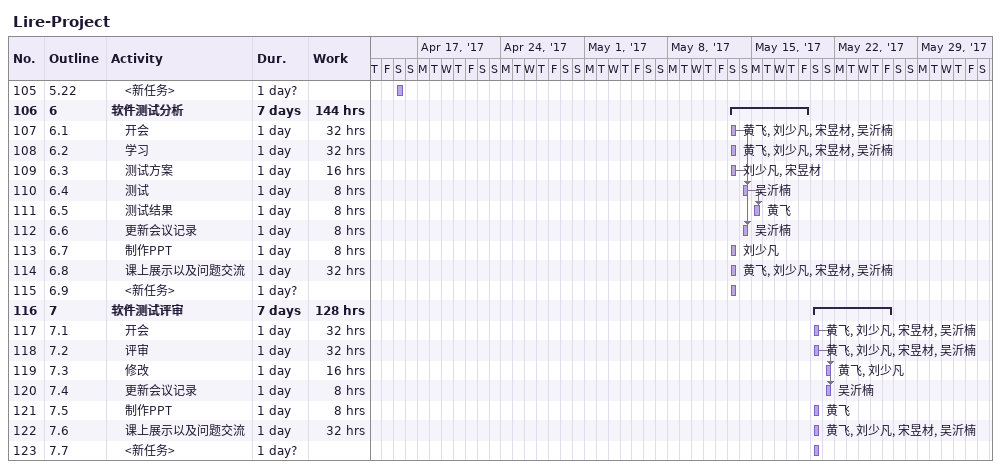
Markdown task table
Lire-Project

| ID | WBS | Task | Duration | Start | Finish | Predecessors | Resources | Work (h) |
|---|---|---|---|---|---|---|---|---|
| 105 | 5.22 | <新任务> | 1d? | 2017-04-15 | 2017-04-15 |  |  |  |
| 106 | 6 | **软件测试分析** | 7d | 2017-05-13 | 2017-05-19 |  |  | 144 |
| 107 | 6.1 | 开会 | 1d | 2017-05-13 | 2017-05-13 |  | 黄飞, 刘少凡, 宋昱材, 吴沂楠 | 32 |
| 108 | 6.2 | 学习 | 1d | 2017-05-13 | 2017-05-13 |  | 黄飞, 刘少凡, 宋昱材, 吴沂楠 | 32 |
| 109 | 6.3 | 测试方案 | 1d | 2017-05-13 | 2017-05-13 |  | 刘少凡, 宋昱材 | 16 |
| 110 | 6.4 | 测试 | 1d | 2017-05-14 | 2017-05-14 | 109 | 吴沂楠 | 8 |
| 111 | 6.5 | 测试结果 | 1d | 2017-05-15 | 2017-05-15 | 110 | 黄飞 | 8 |
| 112 | 6.6 | 更新会议记录 | 1d | 2017-05-14 | 2017-05-14 | 107 | 吴沂楠 | 8 |
| 113 | 6.7 | 制作PPT | 1d | 2017-05-13 | 2017-05-13 |  | 刘少凡 | 8 |
| 114 | 6.8 | 课上展示以及问题交流 | 1d | 2017-05-13 | 2017-05-13 |  | 黄飞, 刘少凡, 宋昱材, 吴沂楠 | 32 |
| 115 | 6.9 | <新任务> | 1d? | 2017-05-13 | 2017-05-13 |  |  |  |
| 116 | 7 | **软件测试评审** | 7d | 2017-05-20 | 2017-05-26 |  |  | 128 |
| 117 | 7.1 | 开会 | 1d | 2017-05-20 | 2017-05-20 |  | 黄飞, 刘少凡, 宋昱材, 吴沂楠 | 32 |
| 118 | 7.2 | 评审 | 1d | 2017-05-20 | 2017-05-20 |  | 黄飞, 刘少凡, 宋昱材, 吴沂楠 | 32 |
| 119 | 7.3 | 修改 | 1d | 2017-05-21 | 2017-05-21 | 118 | 黄飞, 刘少凡 | 16 |
| 120 | 7.4 | 更新会议记录 | 1d | 2017-05-21 | 2017-05-21 | 117 | 吴沂楠 | 8 |
| 121 | 7.5 | 制作PPT | 1d | 2017-05-20 | 2017-05-20 |  | 黄飞 | 8 |
| 122 | 7.6 | 课上展示以及问题交流 | 1d | 2017-05-20 | 2017-05-20 |  | 黄飞, 刘少凡, 宋昱材, 吴沂楠 | 32 |
| 123 | 7.7 | <新任务> | 1d? | 2017-05-20 | 2017-05-20 |  |  |  |
